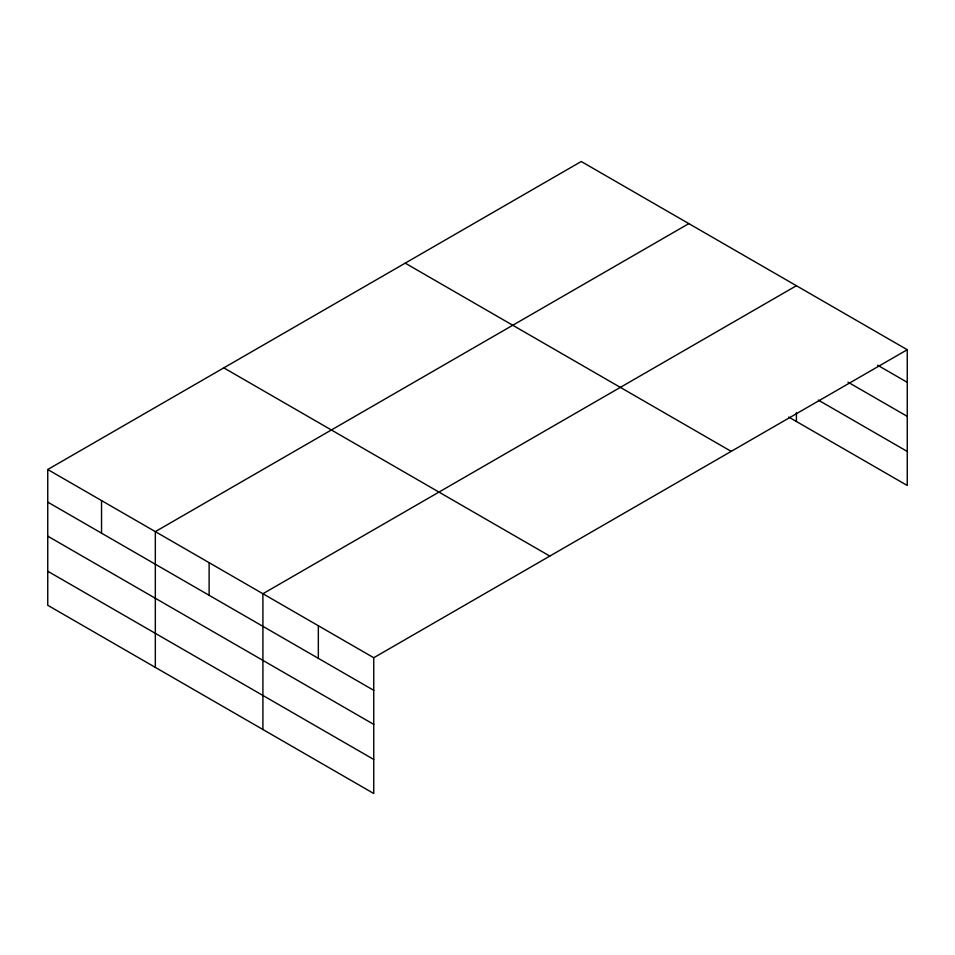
<?xml version="1.0" encoding="UTF-8"?>
<svg xmlns="http://www.w3.org/2000/svg" width="955" height="955" viewBox="0 0 955 955"><rect width="100%" height="100%" fill="white"/><g stroke="black" fill="none" stroke-linecap="round" stroke-linejoin="round"><path stroke-width="1.43" d="M907.25 349.721L581.249 161.502L47.75 469.514L47.75 605.279L373.751 793.498L373.751 657.732L907.25 349.721L907.25 485.486L788.723 417.06M688.83 223.613L155.331 531.625L155.331 667.39M796.41 285.724L262.912 593.735L262.912 729.501M877.609 365.216L907.25 382.322M847.968 382.143L907.25 416.368M818.316 400.097L907.25 451.44M405.195 263.15L731.196 451.369M223.804 367.866L549.805 556.085M47.75 469.514L373.751 657.732M47.75 502.115L373.751 690.334M47.75 536.161L373.751 724.379M47.75 571.233L373.751 759.452M796.41 412.608L796.41 421.489M318.337 625.74L318.337 658.341M209.121 562.686L209.121 595.287M101.54 500.575L101.54 533.177"/></g></svg>
